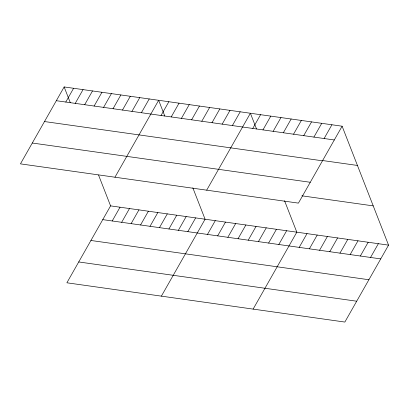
<?xml version="1.0" encoding="UTF-8"?>
<svg xmlns="http://www.w3.org/2000/svg" width="409" height="409" viewBox="0 0 409 409"><rect width="100%" height="100%" fill="white"/><g stroke="black" fill="none" stroke-linecap="round" stroke-linejoin="round"><path stroke-width="0.61" d="M64.147 86.943L20.45 163.866L298.422 203.125L342.118 126.207L64.147 86.943L70.276 102.644M65.783 102.04L73.6 88.278M75.23 103.375L83.047 89.612M84.683 104.709L92.5 90.946M94.131 106.043L101.948 92.281M103.584 107.378L111.401 93.62M113.037 108.712L120.854 94.954M122.485 110.047L130.302 96.289M131.938 111.381L139.755 97.623M141.391 112.715L149.208 98.958M114.96 177.215L158.656 100.292L164.786 115.992M161.034 115.491L168.851 101.734M98.538 175.037L110.578 205.875L66.882 282.793L344.853 322.057L388.55 245.134L342.118 126.207M171.223 116.933L179.04 103.17M112.214 220.972L120.031 207.21M121.662 222.307L129.479 208.544M181.417 118.37L189.234 104.612M131.115 223.641L138.932 209.878M191.611 119.811L199.428 106.049M140.563 224.976L148.38 211.213M201.801 121.248L209.618 107.49M150.016 226.31L157.833 212.547M211.995 122.69L219.812 108.932M159.469 227.644L167.286 213.887M222.184 124.132L230.001 110.369M168.917 228.979L176.734 215.221M232.378 125.568L240.195 111.81M178.37 230.313L186.187 216.555M206.693 190.17L250.39 113.247L256.515 128.947M187.823 231.647L195.64 217.89M252.762 128.446L260.579 114.689M161.391 296.142L205.088 219.224L192.833 187.828M262.956 129.888L270.773 116.13M207.465 234.423L215.282 220.666M273.146 131.33L280.963 117.567M217.654 235.865L225.471 222.102M283.34 132.767L291.157 119.009M227.849 237.302L235.666 223.544M293.534 134.208L301.351 120.445M238.043 238.744L245.86 224.981M303.723 135.645L311.54 121.887M248.232 240.18L256.049 226.422M313.918 137.087L321.735 123.324M258.427 241.622L266.244 227.859M324.107 138.528L331.924 124.765M268.616 243.064L276.433 229.301M278.81 244.5L286.627 230.742M253.125 309.102L296.822 232.179L284.562 200.783M299.194 247.379L307.011 233.621M309.388 248.82L317.205 235.057M319.577 250.257L327.394 236.499M329.772 251.699L337.589 237.941M339.966 253.14L347.783 239.377M350.155 254.577L357.972 240.819M360.349 256.019L368.166 242.256M370.539 257.455L378.356 243.698M56.33 100.706L334.301 139.965M322.665 160.543L357.44 165.451M44.489 121.545L322.461 160.809M32.291 143.022L310.262 182.281M301.883 195.814L373.228 205.891M110.578 205.875L388.55 245.134M102.761 219.633L380.733 258.897M90.921 240.477L368.892 279.741M78.722 261.954L356.694 301.213"/></g></svg>
